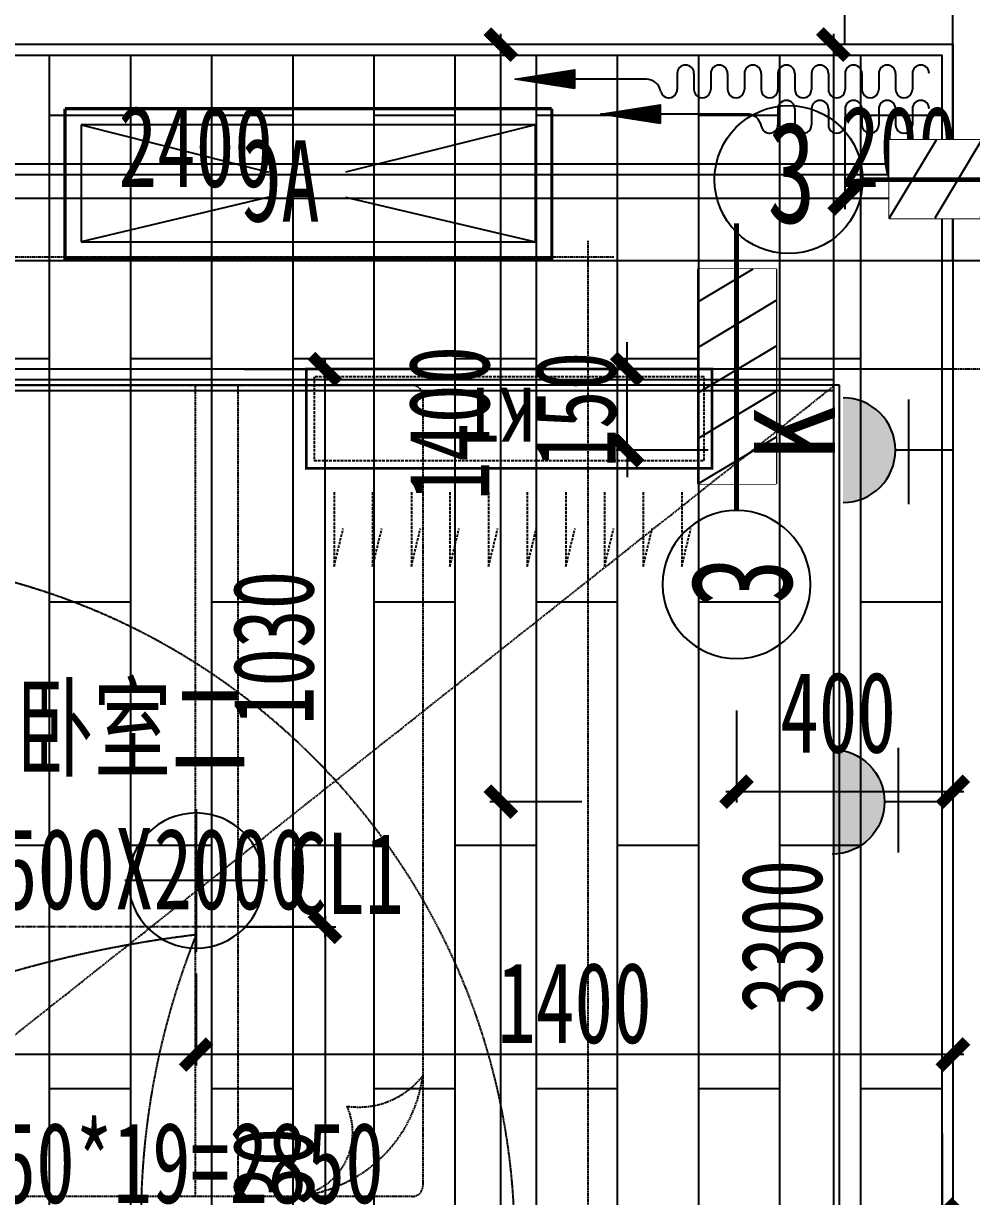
# Model space of a CAD drawing. Extents: x -255202 to 66368, y -6372500 to 603.
# Drawn here: x 59827 to 61580, y -3255917 to -3253748 of the extents above; entities that cross this region are included whole.
import ezdxf
from ezdxf.enums import TextEntityAlignment as Align
from ezdxf.xclip import XClip

# ---------------------------------------------------------------- set-up
doc = ezdxf.new("R2010")
doc.units = 0
doc.header["$LTSCALE"] = 10
doc.header["$MEASUREMENT"] = 0
doc.header["$XCLIPFRAME"] = 2
for name, pattern in [('$0$DASH', [0.35, 0.25, -0.1]), ('__DASH', [0.35, 0.25, -0.1]), ('CONTINOUS', [0]), ('DASH', [0.35, 0.25, -0.1]), ('DOTE', [2.42, 2, -0.2, 0.02, -0.2]), ('HIDDEN', [0.375, 0.25, -0.125]), ('PHANTOM2', [31.75, 15.875, -3.175, 3.175, -3.175, 3.175, -3.175])]:
    doc.linetypes.add(name, pattern=pattern)
doc.layers.add('6-L13六联排模板图屋面$0$G2-轮廓线', color=3, linetype='Continuous', lineweight=25)
for name, color, linetype in [('A-TEXT（房间空间名称）', 67, 'Continuous'), ('A-WALL（砌体墙）', 7, 'Continuous'), ('A-WIND（门窗）', 8, 'Continuous'), ('A-墙体完成面', 15, 'Continuous'), ('D-地面材料', 250, 'Continuous'), ('DIM-地面材质放线', 149, 'Continuous'), ('DIM-插座定位', 146, 'Continuous'), ('DIM-灯具定位', 149, 'Continuous'), ('DIM_LEAD', 3, 'Continuous'), ('E-开关示意', 34, 'Continuous'), ('E-插座示意', 34, 'Continuous'), ('G-BEAM', 4, 'DASH'), ('G-BEAM_CON', 4, 'Continuous'), ('J-活动全高家具', 33, 'Continuous'), ('J-空调外机', 48, 'HIDDEN'), ('J-窗帘', 8, 'Continuous'), ('kt', 8, 'Continuous'), ('T-天花造型', 45, 'Continuous'), ('T-灯具_灯带', 13, 'Continuous'), ('T-灯具、灯带', 13, 'Continuous'), ('墙体定位图', 7, 'Continuous'), ('孔洞', 53, 'Continuous'), ('孔洞标注', 58, 'Continuous'), ('改L~2D$0$0-装饰构件', 32, 'Continuous'), ('改L~2D$0$0-铝板-粗', 140, 'Continuous'), ('改L~2D$0$A-LINE-sec（面层剖线）', 15, 'Continuous')]:
    doc.layers.add(name, color=color, linetype=linetype)
doc.styles.add('宋体', font='', dxfattribs={"width": 0.8})
doc.styles.add('样式222', font='', dxfattribs={"width": 0.7})
doc.styles.add('细黑体', font='', dxfattribs={"width": 0.7})
doc.styles.get('宋体').set_extended_font_data('STXihei')
doc.styles.get('样式222').set_extended_font_data('STXihei')
doc.styles.get('细黑体').set_extended_font_data('STXihei')
doc.dimstyles.new('DK-50', dxfattribs={"dimscale": 50, "dimtxt": 3, "dimasz": 1, "dimexe": 0.4, "dimexo": 0.4, "dimgap": 0.4, "dimtad": 1, "dimtoh": 1, "dimdec": 0, "dimrnd": 5, "dimdsep": 46, "dimtxsty": '样式222', "dimblk": 'ARCHTICK', "dimcen": 3, "dimdle": 0.4, "dimclrd": 149, "dimclre": 149, "dimclrt": 149, "dimadec": 0, "dimazin": 0, "dimtfac": 1, "dimtdec": 0, "dimtix": 1, "dimtmove": 2, "dimatfit": 3, "dimldrblk": 'ARCHTICK', "dimfxl": 3, "dimfxlon": 1, "dimtvp": 1, "dimtolj": 1, "dimtzin": 0, "dimarcsym": 0})

# ---------------------------------------------------------------- blocks, each defined once
blk = doc.blocks.new('_ArchTick')
at = {"color": 0, "linetype": 'ByBlock', "const_width": 0.4}
blk.add_lwpolyline([(-0.5, -0.5), (0.5, 0.5)], dxfattribs=at)
blk = doc.blocks.new('*D117')
at = {"layer": 'Defpoints', "color": 0, "transparency": 16777216}
for p in [(60709.2, -3255187), (61345.1, -3255187), (61495.1, -3257087)]:
    blk.add_point(p, dxfattribs=at)
at = {"layer": 'DIM-插座定位', "color": 149, "lineweight": -2, "transparency": 16777216}
for p, q in [((60709.2, -3257107), (60709.2, -3255167)), ((60859.2, -3255187), (60689.2, -3255187)), ((60859.2, -3257087), (60689.2, -3257087))]:
    blk.add_line(p, q, dxfattribs=at)
at = {"layer": 'DIM-插座定位', "color": 149, "lineweight": -2, "transparency": 16777216, "xscale": 50, "yscale": 50, "zscale": 50}
for p, rotation in [((60709.2, -3255187), 90), ((60709.2, -3257087), 270)]:
    blk.add_blockref('_ArchTick', p, dxfattribs=dict(at, rotation=rotation))
at = {"layer": 'DIM-插座定位', "color": 149, "transparency": 16777216, "insert": (60614.2, -3256137), "char_height": 150, "attachment_point": 5, "rotation": 90, "style": '样式222'}
blk.add_mtext('\\A1;1900', dxfattribs=at)
blk = doc.blocks.new('*D118')
at = {"layer": 'Defpoints', "color": 0, "transparency": 16777216}
for p in [(60709.2, -3253787), (61345.1, -3253787), (61345.1, -3255187)]:
    blk.add_point(p, dxfattribs=at)
at = {"layer": 'DIM-插座定位', "color": 149, "lineweight": -2, "transparency": 16777216}
for p, q in [((60709.2, -3255207), (60709.2, -3253767)), ((60859.2, -3253787), (60689.2, -3253787)), ((60859.2, -3255187), (60689.2, -3255187))]:
    blk.add_line(p, q, dxfattribs=at)
at = {"layer": 'DIM-插座定位', "color": 149, "lineweight": -2, "transparency": 16777216, "xscale": 50, "yscale": 50, "zscale": 50}
for p, rotation in [((60709.2, -3253787), 90), ((60709.2, -3255187), 270)]:
    blk.add_blockref('_ArchTick', p, dxfattribs=dict(at, rotation=rotation))
at = {"layer": 'DIM-插座定位', "color": 149, "transparency": 16777216, "insert": (60614.2, -3254487), "char_height": 150, "attachment_point": 5, "rotation": 90, "style": '样式222'}
blk.add_mtext('\\A1;1400', dxfattribs=at)
blk = doc.blocks.new('A$C575336CE')
h = blk.add_hatch(color=0)
edge = h.paths.add_edge_path()
edge.add_line((1.41, 90.28), (87.41, 90.28))
edge.add_ellipse((44.41, 90.28), major_axis=(-30.41, 30.41), ratio=1, start_angle=45, end_angle=225, ccw=False)
at = {"color": 0}
for p, q in [((44.41, 0), (44.41, 47.28)), ((0, 36.19), (86, 36.19))]:
    blk.add_line(p, q, dxfattribs=at)
blk.add_arc((44.41, 90.28), 43, 180, 0, dxfattribs=at)
at = {"color": 0, "style": '宋体'}
blk.add_attdef('S', text='', height=84, dxfattribs=at).set_placement((102.58, 76.12), align=Align.BOTTOM_CENTER)
blk = doc.blocks.new('A$C7A0215CA')
at = {"layer": 'T-灯具_灯带', "color": 8, "ltscale": 0.005}
for p, q in [((2.2, 4.4), (2.2, 0)), ((0, 2.2), (4.4, 2.2))]:
    blk.add_line(p, q, dxfattribs=at)
at = {"layer": 'T-灯具_灯带', "color": 13, "linetype": 'ByBlock'}
blk.add_circle((2.2, 2.2), 2.083, dxfattribs=at)
blk = doc.blocks.new('DRAP')
at = {"color": 250}
for p, q in [((39.3, 46.7), (39.3, 83.7)), ((78.1, 46.7), (78.1, 83.7)), ((116.9, 46.7), (116.9, 83.7)), ((155.8, 46.7), (155.8, 83.7)), ((194.6, 46.7), (194.6, 83.7)), ((233.4, 46.7), (233.4, 83.7)), ((272.2, 46.7), (272.2, 83.7)), ((311, 46.7), (311, 83.7)), ((349.8, 46.7), (349.8, 83.7)), ((421.6, 58.8), (758.9, 58.8)), ((39.3, -35.2), (39.3, 1.8)), ((78.1, -35.2), (78.1, 1.8)), ((116.9, -35.2), (116.9, 1.8)), ((155.8, -35.2), (155.8, 1.8)), ((194.6, -35.2), (194.6, 1.8)), ((233.4, -35.2), (233.4, 1.8)), ((272.2, -35.2), (272.2, 1.8)), ((311, -35.2), (311, 1.8)), ((349.8, -35.2), (349.8, 1.8)), ((388.6, -35.2), (388.6, 1.8)), ((427.4, -35.2), (427.4, 1.8)), ((466.3, -35.2), (466.3, 1.8)), ((505.1, -35.2), (505.1, 1.8)), ((543.9, -35.2), (543.9, 1.8)), ((582.7, -35.2), (582.7, 1.8)), ((654.3, -21.8), (840.3, -21.8))]:
    blk.add_line(p, q, dxfattribs=at)
at = {"color": 250, "linetype": 'Continuous'}
for points in [[(621.9, 80.5), (758.9, 58.8), (621.9, 37)], [(624.4, 77.6), (743, 58.8), (624.4, 39.9)], [(626.9, 74.7), (727.1, 58.8), (626.9, 42.8)], [(629.4, 71.8), (711.2, 58.8), (629.4, 45.8)], [(631.9, 68.8), (695.3, 58.8), (631.9, 48.7)], [(634.4, 65.9), (679.3, 58.8), (634.4, 51.6)], [(636.9, 63), (663.4, 58.8), (636.9, 54.5)], [(639.4, 60), (647.5, 58.8), (639.4, 57.5)], [(819.8, 0), (956.8, -21.8), (819.8, -43.6)], [(822.3, -3), (940.9, -21.8), (822.3, -40.7)], [(824.8, -5.9), (925, -21.8), (824.8, -37.8)], [(827.3, -8.8), (909.1, -21.8), (827.3, -34.8)], [(829.8, -11.8), (893.1, -21.8), (829.8, -31.9)], [(832.3, -14.7), (877.2, -21.8), (832.3, -29)], [(834.8, -17.6), (861.3, -21.8), (834.8, -26)], [(837.3, -20.5), (845.4, -21.8), (837.3, -23.1)]]:
    blk.add_lwpolyline(points, close=True, dxfattribs=at)
at = {"color": 250}
for centre, radius, start, end in [((58.7, 83.7), 19.4, 0, 180), ((136.4, 83.7), 19.4, 0, 180), ((214, 83.7), 19.4, 0, 180), ((291.6, 83.7), 19.4, 0, 180), ((369.2, 83.7), 19.4, 9.5948, 180), ((421.6, 92.5), 33.8, 189.5948, 270), ((19.9, 46.7), 19.4, 180, 0), ((97.5, 46.7), 19.4, 180, 0), ((175.2, 46.7), 19.4, 180, 0), ((252.8, 46.7), 19.4, 180, 0), ((330.4, 46.7), 19.4, 180, 0), ((58.7, 1.8), 19.4, 0, 180), ((136.4, 1.8), 19.4, 0, 180), ((214, 1.8), 19.4, 0, 180), ((291.6, 1.8), 19.4, 0, 180), ((369.2, 1.8), 19.4, 0, 180), ((446.8, 1.8), 19.4, 0, 180), ((524.5, 1.8), 19.4, 0, 180), ((602.1, 1.8), 19.4, 11.0095, 180), ((654.3, 11.9), 33.8, 191.0095, 270), ((19.9, -35.2), 19.4, 180, 0), ((97.5, -35.2), 19.4, 180, 0), ((175.2, -35.2), 19.4, 180, 0), ((252.8, -35.2), 19.4, 180, 0), ((330.4, -35.2), 19.4, 180, 0), ((408, -35.2), 19.4, 180, 0), ((485.7, -35.2), 19.4, 180, 0), ((563.3, -35.2), 19.4, 180, 0)]:
    blk.add_arc(centre, radius, start, end, dxfattribs=at)
blk = doc.blocks.new('*U92')
at = {"color": 48}
blk.add_lwpolyline([(22.3, -11.7), (22.3, 68.3), (242.3, 68.3), (242.3, -11.7)], close=True, dxfattribs=at)
blk.add_wipeout([(22.3, -11.7), (22.3, 68.3), (242.3, 68.3), (242.3, -11.7)])
at = {"color": 48, "const_width": 5}
blk.add_lwpolyline([(-4.9, 28.8), (289.2, 28.8)], dxfattribs=at)
blk = doc.blocks.new('主卧室孔洞')
at = {"color": 1, "xscale": -1, "rotation": 180}
blk.add_blockref('*U92', (270.8, -8599.9), dxfattribs=at)
at = {"color": 48, "linetype": 'ByBlock'}
for p, q in [((341, -8588.2), (293.1, -8668.2)), ((387.6, -8588.2), (339.7, -8668.2)), ((434.2, -8588.2), (386.3, -8668.2)), ((480.8, -8588.2), (432.9, -8668.2)), ((513.1, -8612.2), (479.6, -8668.2))]:
    blk.add_line(p, q, dxfattribs=at)
blk = doc.blocks.new('WDD')
at = {"layer": '孔洞', "color": 48, "linetype": 'ByBlock', "xscale": 1.80468753947396, "yscale": 1.80468753947396, "zscale": 1.80468753947396}
blk.add_blockref('主卧室孔洞', (-180206.8, -3307052.6, -6.9), dxfattribs=at)
at = {"layer": '孔洞', "color": 48, "linetype": 'ByBlock'}
blk.add_circle((-179863.9, -3322624.7, -6.9), 136.9, dxfattribs=at)
blk = doc.blocks.new('REWDD')
at = {"layer": '孔洞', "color": 48, "style": '样式222', "width": 0.7}
blk.add_text('3', height=187.5, rotation=90, dxfattribs=at).set_placement((-220551.7, -3336586.2), align=Align.RIGHT)
at = {"layer": '孔洞', "linetype": 'ByBlock', "rotation": 90}
blk.add_blockref('WDD', (-3543256.5, -3156772.4, 6.9), dxfattribs=at)
blk = doc.blocks.new('EREDD')
at = {"layer": 'J-空调外机', "linetype": 'ByBlock', "rotation": 270}
blk.add_blockref('REWDD', (3407581.4, -3474589.5), dxfattribs=at)
blk = doc.blocks.new('65Y5TGFD')
at = {"layer": 'kt', "color": 48}
for p, q in [((49229.478, -8628.41), (49229.478, -8623.81)), ((49244.478, -8623.81), (49244.478, -8628.41)), ((49229.978, -8624.31), (49235.835, -8625.761)), ((49229.978, -8627.91), (49229.978, -8624.31)), ((49229.978, -8624.31), (49243.978, -8624.31)), ((49243.978, -8624.31), (49238.194, -8625.761)), ((49243.978, -8624.31), (49243.978, -8627.91)), ((49235.835, -8626.53), (49229.978, -8627.91)), ((49238.194, -8626.53), (49243.978, -8627.91)), ((49243.978, -8627.91), (49229.978, -8627.91))]:
    blk.add_line(p, q, dxfattribs=at)
at = {"layer": 'kt', "color": 48, "const_width": 0.1}
for points in [[(49244.478, -8623.81), (49229.478, -8623.81)], [(49229.478, -8623.81), (49229.478, -8628.41), (49244.478, -8628.41), (49244.478, -8623.81)]]:
    blk.add_lwpolyline(points, dxfattribs=at)
at = {"layer": 'kt', "color": 8, "linetype": 'DASH', "style": '样式222', "width": 0.7}
blk.add_text('AC', height=2.5, dxfattribs=at).set_placement((49239.009, -8627.287), align=Align.RIGHT)
blk = doc.blocks.new('*D304')
at = {"layer": 'Defpoints', "color": 0, "linetype": 'ByBlock', "transparency": 16777216}
for p in [(61145.1, -3254137.5), (61545.1, -3254137.5), (61145.1, -3255168.5)]:
    blk.add_point(p, dxfattribs=at)
at = {"layer": '孔洞标注', "color": 149, "linetype": 'ByBlock', "lineweight": -2, "transparency": 16777216}
for p, q in [((61145.1, -3255018.5), (61145.1, -3255188.5)), ((61545.1, -3255018.5), (61545.1, -3255188.5)), ((61565.1, -3255168.5), (61125.1, -3255168.5))]:
    blk.add_line(p, q, dxfattribs=at)
at = {"layer": '孔洞标注', "color": 149, "linetype": 'ByBlock', "lineweight": -2, "transparency": 16777216, "xscale": 50, "yscale": 50, "zscale": 50, "rotation": 180}
blk.add_blockref('_ArchTick', (61145.1, -3255168.5), dxfattribs=at)
at = {"layer": '孔洞标注', "color": 149, "linetype": 'ByBlock', "lineweight": -2, "transparency": 16777216, "xscale": 50, "yscale": 50, "zscale": 50}
blk.add_blockref('_ArchTick', (61545.1, -3255168.5), dxfattribs=at)
at = {"layer": '孔洞标注', "color": 149, "linetype": 'ByBlock', "transparency": 16777216, "insert": (61332.7, -3255022.5), "char_height": 150, "attachment_point": 5, "style": '样式222'}
blk.add_mtext('\\A1;400', dxfattribs=at)
blk = doc.blocks.new('DDD')
at = {"linetype": '$0$DASH', "ltscale": 2}
for p, q in [((102010.2, -298630.3), (102010.2, -298767.7)), ((102081.7, -298630.3), (102081.7, -298767.7)), ((102153.1, -298630.3), (102153.1, -298767.7)), ((102224.5, -298630.3), (102224.5, -298767.7)), ((102295.9, -298630.3), (102295.9, -298767.7)), ((102367.4, -298630.3), (102367.4, -298767.7)), ((102438.8, -298630.3), (102438.8, -298767.7)), ((102510.2, -298630.3), (102510.2, -298767.7)), ((102581.7, -298630.3), (102581.7, -298767.7)), ((102653.1, -298630.3), (102653.1, -298767.7)), ((102010.2, -298767.7), (101993.3, -298697.6)), ((102081.7, -298767.7), (102064.7, -298697.6)), ((102153.1, -298767.7), (102136.1, -298697.6)), ((102224.5, -298767.7), (102207.5, -298697.6)), ((102295.9, -298767.7), (102279, -298697.6)), ((102367.4, -298767.7), (102350.4, -298697.6)), ((102438.8, -298767.7), (102421.8, -298697.6)), ((102510.2, -298767.7), (102493.3, -298697.6)), ((102581.7, -298767.7), (102564.7, -298697.6)), ((102653.1, -298767.7), (102636.1, -298697.6))]:
    blk.add_line(p, q, dxfattribs=at)
at = {"linetype": '$0$DASH', "ltscale": 2, "const_width": 5}
blk.add_lwpolyline([(101954.5, -298402.9), (102704.5, -298402.9), (102704.5, -298586.3), (101954.5, -298586.3), (101954.5, -298402.9)], dxfattribs=at)
at = {"color": 8, "linetype": '$0$DASH', "ltscale": 2}
blk.add_lwpolyline([(101969.1, -298417.5), (102689.9, -298417.5), (102689.9, -298571.7), (101969.1, -298571.7)], close=True, dxfattribs=at)
at = {"color": 8, "style": '宋体', "text_generation_flag": 2}
blk.add_attdef('KT', text='', height=125, dxfattribs=at).set_placement((102348.7, -298487), align=Align.MIDDLE)
blk = doc.blocks.new('fgdgdgd')
at = {"layer": '6-L13六联排模板图屋面$0$G2-轮廓线', "linetype": 'Continuous'}
blk.add_lwpolyline([(164852.6, 70124.8), (164852.6, 70724.8), (161652.6, 70724.8)], dxfattribs=at)
at = {"layer": 'G-BEAM'}
blk.add_line((167852.6, 69924.8), (161852.6, 69924.8), dxfattribs=at)
at = {"layer": 'G-BEAM_CON', "linetype": 'Continuous'}
blk.add_line((168052.6, 70124.8), (161652.6, 70124.8), dxfattribs=at)
blk = doc.blocks.new('*D359')
at = {"layer": 'Defpoints', "color": 0, "transparency": 16777216}
for p in [(60145.8, -3255365), (58745.1, -3255409.8), (58745.1, -3255654.6)]:
    blk.add_point(p, dxfattribs=at)
at = {"layer": 'DIM-灯具定位', "color": 149, "lineweight": -2, "transparency": 16777216}
for p, q in [((58745.1, -3255504.6), (58745.1, -3255674.6)), ((60145.8, -3255504.6), (60145.8, -3255674.6)), ((60165.8, -3255654.6), (58725.1, -3255654.6))]:
    blk.add_line(p, q, dxfattribs=at)
at = {"layer": 'DIM-灯具定位', "color": 149, "lineweight": -2, "transparency": 16777216, "xscale": 50, "yscale": 50, "zscale": 50, "rotation": 180}
blk.add_blockref('_ArchTick', (58745.1, -3255654.6), dxfattribs=at)
at = {"layer": 'DIM-灯具定位', "color": 149, "lineweight": -2, "transparency": 16777216, "xscale": 50, "yscale": 50, "zscale": 50}
blk.add_blockref('_ArchTick', (60145.8, -3255654.6), dxfattribs=at)
at = {"layer": 'DIM-灯具定位', "color": 149, "transparency": 16777216, "insert": (59614.8, -3255536.7), "char_height": 150, "attachment_point": 5, "style": '样式222'}
blk.add_mtext('\\A1;1400', dxfattribs=at)
blk = doc.blocks.new('*D361')
at = {"layer": 'Defpoints', "color": 0, "transparency": 16777216}
for p in [(61545.1, -3255300), (60145.8, -3255413.1), (60145.8, -3255654.6)]:
    blk.add_point(p, dxfattribs=at)
at = {"layer": 'DIM-灯具定位', "color": 149, "lineweight": -2, "transparency": 16777216}
for p, q in [((60145.8, -3255504.6), (60145.8, -3255674.6)), ((61545.1, -3255504.6), (61545.1, -3255674.6)), ((61565.1, -3255654.6), (60125.8, -3255654.6))]:
    blk.add_line(p, q, dxfattribs=at)
at = {"layer": 'DIM-灯具定位', "color": 149, "lineweight": -2, "transparency": 16777216, "xscale": 50, "yscale": 50, "zscale": 50, "rotation": 180}
blk.add_blockref('_ArchTick', (60145.8, -3255654.6), dxfattribs=at)
at = {"layer": 'DIM-灯具定位', "color": 149, "lineweight": -2, "transparency": 16777216, "xscale": 50, "yscale": 50, "zscale": 50}
blk.add_blockref('_ArchTick', (61545.1, -3255654.6), dxfattribs=at)
at = {"layer": 'DIM-灯具定位', "color": 149, "transparency": 16777216, "insert": (60845.4, -3255559.6), "char_height": 150, "attachment_point": 5, "style": '样式222'}
blk.add_mtext('\\A1;1400', dxfattribs=at)
blk = doc.blocks.new('*D405')
at = {"layer": 'Defpoints', "color": 0, "transparency": 16777216}
for p in [(60032.3, -3254387), (60384.2, -3254387), (60032.3, -3255418.1)]:
    blk.add_point(p, dxfattribs=at)
at = {"layer": 'DIM-灯具定位', "color": 149, "lineweight": -2, "transparency": 16777216}
for p, q in [((60384.2, -3255438.1), (60384.2, -3254367)), ((60234.2, -3254387), (60404.2, -3254387)), ((60234.2, -3255418.1), (60404.2, -3255418.1))]:
    blk.add_line(p, q, dxfattribs=at)
at = {"layer": 'DIM-灯具定位', "color": 149, "lineweight": -2, "transparency": 16777216, "xscale": 50, "yscale": 50, "zscale": 50}
for p, rotation in [((60384.2, -3254387), 90), ((60384.2, -3255418.1), 270)]:
    blk.add_blockref('_ArchTick', p, dxfattribs=dict(at, rotation=rotation))
at = {"layer": 'DIM-灯具定位', "color": 149, "transparency": 16777216, "insert": (60289.2, -3254902.6), "char_height": 150, "attachment_point": 5, "rotation": 90, "style": '样式222'}
blk.add_mtext('\\A1;1030', dxfattribs=at)
blk = doc.blocks.new('*D406')
at = {"layer": 'Defpoints', "color": 0, "transparency": 16777216}
for p in [(60032.3, -3255418.1), (60032.3, -3256447), (60384.2, -3256447)]:
    blk.add_point(p, dxfattribs=at)
at = {"layer": 'DIM-灯具定位', "color": 149, "lineweight": -2, "transparency": 16777216}
for p, q in [((60384.2, -3255398.1), (60384.2, -3256467)), ((60234.2, -3255418.1), (60404.2, -3255418.1)), ((60234.2, -3256447), (60404.2, -3256447))]:
    blk.add_line(p, q, dxfattribs=at)
at = {"layer": 'DIM-灯具定位', "color": 149, "lineweight": -2, "transparency": 16777216, "xscale": 50, "yscale": 50, "zscale": 50}
for p, rotation in [((60384.2, -3255418.1), 90), ((60384.2, -3256447), 270)]:
    blk.add_blockref('_ArchTick', p, dxfattribs=dict(at, rotation=rotation))
at = {"layer": 'DIM-灯具定位', "color": 149, "transparency": 16777216, "insert": (60289.2, -3255932.6), "char_height": 150, "attachment_point": 5, "rotation": 90, "style": '样式222'}
blk.add_mtext('\\A1;1030', dxfattribs=at)
blk = doc.blocks.new('*D516')
at = {"layer": 'Defpoints', "color": 0, "transparency": 16777216}
for p in [(58675.1, -3255717.3), (61525.1, -3255717.3), (58675.1, -3255950.5)]:
    blk.add_point(p, dxfattribs=at)
at = {"layer": 'DIM-地面材质放线', "color": 149, "lineweight": -2, "transparency": 16777216}
for p, q in [((58675.1, -3255800.5), (58675.1, -3255970.5)), ((61525.1, -3255800.5), (61525.1, -3255970.5)), ((61545.1, -3255950.5), (58655.1, -3255950.5))]:
    blk.add_line(p, q, dxfattribs=at)
at = {"layer": 'DIM-地面材质放线', "color": 149, "lineweight": -2, "transparency": 16777216, "xscale": 50, "yscale": 50, "zscale": 50, "rotation": 180}
blk.add_blockref('_ArchTick', (58675.1, -3255950.5), dxfattribs=at)
at = {"layer": 'DIM-地面材质放线', "color": 149, "lineweight": -2, "transparency": 16777216, "xscale": 50, "yscale": 50, "zscale": 50}
blk.add_blockref('_ArchTick', (61525.1, -3255950.5), dxfattribs=at)
at = {"layer": 'DIM-地面材质放线', "color": 149, "transparency": 16777216, "insert": (60100.1, -3255855.5), "char_height": 150, "attachment_point": 5, "style": '样式222'}
blk.add_mtext('\\A1;150*19=2850', dxfattribs=at)
blk = doc.blocks.new('*D685')
at = {"layer": 'Defpoints', "color": 0, "transparency": 16777216}
for p in [(59145.1, 0), (59145.1, 0), (62145.1, -3265087)]:
    blk.add_point(p, dxfattribs=at)
at = {"layer": '墙体定位图', "color": 149, "lineweight": -2, "transparency": 16777216}
for p, q in [((62165.1, 0), (59125.1, 0)), ((59145.1, 0), (59145.1, 20)), ((62145.1, -150), (62145.1, 20))]:
    blk.add_line(p, q, dxfattribs=at)
at = {"layer": '墙体定位图', "color": 149, "lineweight": -2, "transparency": 16777216, "xscale": 50, "yscale": 50, "zscale": 50, "rotation": 180}
blk.add_blockref('_ArchTick', (59145.1, 0), dxfattribs=at)
at = {"layer": '墙体定位图', "color": 149, "lineweight": -2, "transparency": 16777216, "xscale": 50, "yscale": 50, "zscale": 50}
blk.add_blockref('_ArchTick', (62145.1, 0), dxfattribs=at)
at = {"layer": '墙体定位图', "color": 149, "transparency": 16777216, "insert": (60645.1, 95), "char_height": 150, "attachment_point": 5, "style": '样式222'}
blk.add_mtext('\\A1;3000', dxfattribs=at)
blk = doc.blocks.new('*D695')
at = {"layer": 'Defpoints', "color": 0, "transparency": 16777216}
for p in [(61545.1, 230.9), (62645.1, 0), (61545.1, -3260687.1)]:
    blk.add_point(p, dxfattribs=at)
at = {"layer": '墙体定位图', "color": 149, "lineweight": -2, "transparency": 16777216}
for p, q in [((61545.1, 80.9), (61545.1, 250.9)), ((62645.1, 80.9), (62645.1, 250.9)), ((62665.1, 230.9), (61525.1, 230.9))]:
    blk.add_line(p, q, dxfattribs=at)
at = {"layer": '墙体定位图', "color": 149, "lineweight": -2, "transparency": 16777216, "xscale": 50, "yscale": 50, "zscale": 50, "rotation": 180}
blk.add_blockref('_ArchTick', (61545.1, 230.9), dxfattribs=at)
at = {"layer": '墙体定位图', "color": 149, "lineweight": -2, "transparency": 16777216, "xscale": 50, "yscale": 50, "zscale": 50}
blk.add_blockref('_ArchTick', (62645.1, 230.9), dxfattribs=at)
at = {"layer": '墙体定位图', "color": 149, "transparency": 16777216, "insert": (62095.1, 325.9), "char_height": 150, "attachment_point": 5, "style": '样式222'}
blk.add_mtext('\\A1;1100', dxfattribs=at)
blk = doc.blocks.new('*D723')
at = {"layer": 'Defpoints', "color": 0, "transparency": 16777216}
for p in [(58945.1, -3253787), (61345.1, -3253787), (58945.1, -3254071.5)]:
    blk.add_point(p, dxfattribs=at)
at = {"layer": '墙体定位图', "color": 149, "lineweight": -2, "transparency": 16777216}
for p, q in [((58945.1, -3253921.5), (58945.1, -3254091.5)), ((61345.1, -3253921.5), (61345.1, -3254091.5)), ((61365.1, -3254071.5), (58925.1, -3254071.5))]:
    blk.add_line(p, q, dxfattribs=at)
at = {"layer": '墙体定位图', "color": 149, "lineweight": -2, "transparency": 16777216, "xscale": 50, "yscale": 50, "zscale": 50, "rotation": 180}
blk.add_blockref('_ArchTick', (58945.1, -3254071.5), dxfattribs=at)
at = {"layer": '墙体定位图', "color": 149, "lineweight": -2, "transparency": 16777216, "xscale": 50, "yscale": 50, "zscale": 50}
blk.add_blockref('_ArchTick', (61345.1, -3254071.5), dxfattribs=at)
at = {"layer": '墙体定位图', "color": 149, "transparency": 16777216, "insert": (60145.1, -3253976.5), "char_height": 150, "attachment_point": 5, "style": '样式222'}
blk.add_mtext('\\A1;2400', dxfattribs=at)
blk = doc.blocks.new('*D724')
at = {"layer": 'Defpoints', "color": 0, "transparency": 16777216}
for p in [(61345.1, -3253787), (61545.1, -3253787), (61345.1, -3254071.5)]:
    blk.add_point(p, dxfattribs=at)
at = {"layer": '墙体定位图', "color": 149, "lineweight": -2, "transparency": 16777216}
for p, q in [((61345.1, -3253921.5), (61345.1, -3254091.5)), ((61545.1, -3253921.5), (61545.1, -3254091.5)), ((61345.1, -3254071.5), (61295.1, -3254071.5)), ((61545.1, -3254071.5), (61345.1, -3254071.5)), ((61545.1, -3254071.5), (61595.1, -3254071.5))]:
    blk.add_line(p, q, dxfattribs=at)
at = {"layer": '墙体定位图', "color": 149, "lineweight": -2, "transparency": 16777216, "xscale": 50, "yscale": 50, "zscale": 50}
blk.add_blockref('_ArchTick', (61345.1, -3254071.5), dxfattribs=at)
at = {"layer": '墙体定位图', "color": 149, "lineweight": -2, "transparency": 16777216, "xscale": 50, "yscale": 50, "zscale": 50, "rotation": 180}
blk.add_blockref('_ArchTick', (61545.1, -3254071.5), dxfattribs=at)
at = {"layer": '墙体定位图', "color": 149, "transparency": 16777216, "insert": (61445.1, -3253976.5), "char_height": 150, "attachment_point": 5, "style": '样式222'}
blk.add_mtext('\\A1;200', dxfattribs=at)
blk = doc.blocks.new('*D725')
at = {"layer": 'Defpoints', "color": 0, "transparency": 16777216}
for p in [(61545.1, -3253787), (61324.2, -3257087), (61545.1, -3257087)]:
    blk.add_point(p, dxfattribs=at)
at = {"layer": '墙体定位图', "color": 149, "lineweight": -2, "transparency": 16777216}
for p, q in [((61324.2, -3253767), (61324.2, -3257107)), ((61474.2, -3253787), (61304.2, -3253787)), ((61474.2, -3257087), (61304.2, -3257087))]:
    blk.add_line(p, q, dxfattribs=at)
at = {"layer": '墙体定位图', "color": 149, "lineweight": -2, "transparency": 16777216, "xscale": 50, "yscale": 50, "zscale": 50}
for p, rotation in [((61324.2, -3253787), 90), ((61324.2, -3257087), 270)]:
    blk.add_blockref('_ArchTick', p, dxfattribs=dict(at, rotation=rotation))
at = {"layer": '墙体定位图', "color": 149, "transparency": 16777216, "insert": (61229.2, -3255437), "char_height": 150, "attachment_point": 5, "rotation": 90, "style": '样式222'}
blk.add_mtext('\\A1;3300', dxfattribs=at)
blk = doc.blocks.new('*D728')
at = {"layer": 'Defpoints', "color": 0, "transparency": 16777216}
for p in [(60545.1, 0), (60545.1, -322), (61445.1, -3257287)]:
    blk.add_point(p, dxfattribs=at)
at = {"layer": '墙体定位图', "color": 149, "lineweight": -2, "transparency": 16777216}
for p, q in [((60545.1, -172), (60545.1, -342)), ((61445.1, -472), (61445.1, -302)), ((61465.1, -322), (60525.1, -322))]:
    blk.add_line(p, q, dxfattribs=at)
at = {"layer": '墙体定位图', "color": 149, "lineweight": -2, "transparency": 16777216, "xscale": 50, "yscale": 50, "zscale": 50, "rotation": 180}
blk.add_blockref('_ArchTick', (60545.1, -322), dxfattribs=at)
at = {"layer": '墙体定位图', "color": 149, "lineweight": -2, "transparency": 16777216, "xscale": 50, "yscale": 50, "zscale": 50}
blk.add_blockref('_ArchTick', (61445.1, -322), dxfattribs=at)
at = {"layer": '墙体定位图', "color": 149, "transparency": 16777216, "insert": (60995.1, -227), "char_height": 150, "attachment_point": 5, "style": '样式222'}
blk.add_mtext('\\A1;900', dxfattribs=at)
blk = doc.blocks.new('*U592')
at = {"layer": '改L~2D$0$0-装饰构件'}
for p, q in [((75, 900), (75, -900)), ((125, 900), (125, -900))]:
    blk.add_line(p, q, dxfattribs=at)
at = {"layer": '改L~2D$0$A-LINE-sec（面层剖线）'}
blk.add_lwpolyline([(-125, 900), (-25, 800), (75, -900)], dxfattribs=at)
blk = doc.blocks.new('*U593')
at = {"color": 0, "linetype": 'ByBlock', "lineweight": -2}
for p in [(-2500, 0), (-2250, 0), (-2000, 0), (-1750, 0), (-1500, 0), (-1250, 0), (-1000, 0), (-750, 0)]:
    blk.add_blockref('*U592', p, dxfattribs=at)
blk = doc.blocks.new('改L~2D$0$A$C49EA4756')
at = {"layer": '改L~2D$0$0-铝板-粗'}
for points in [[(-6200, 2600), (0, 2600), (0, 0), (-6200, 0)], [(-6000, 2000), (-200, 2000), (-200, 200), (-6000, 200)]]:
    blk.add_lwpolyline(points, close=True, dxfattribs=at)
blk.add_blockref('*U593', (-450, 1100))
blk = doc.blocks.new('*D1073')
at = {"layer": 'Defpoints', "color": 0, "transparency": 16777216}
for p in [(60942.7, -3254387), (61545.1, -3254387), (61545.1, -3254537)]:
    blk.add_point(p, dxfattribs=at)
at = {"layer": 'DIM-插座定位', "color": 149, "lineweight": -2, "transparency": 16777216}
for p, q in [((60942.7, -3254387), (60942.7, -3254337)), ((61092.7, -3254387), (60922.7, -3254387)), ((60942.7, -3254537), (60942.7, -3254387)), ((61092.7, -3254537), (60922.7, -3254537)), ((60942.7, -3254537), (60942.7, -3254587))]:
    blk.add_line(p, q, dxfattribs=at)
at = {"layer": 'DIM-插座定位', "color": 149, "lineweight": -2, "transparency": 16777216, "xscale": 50, "yscale": 50, "zscale": 50}
for p, rotation in [((60942.7, -3254387), 270), ((60942.7, -3254537), 90)]:
    blk.add_blockref('_ArchTick', p, dxfattribs=dict(at, rotation=rotation))
at = {"layer": 'DIM-插座定位', "color": 149, "transparency": 16777216, "insert": (60847.7, -3254462), "char_height": 150, "attachment_point": 5, "rotation": 90, "style": '样式222'}
blk.add_mtext('\\A1;150', dxfattribs=at)

msp = doc.modelspace()

# ---------------------------------------------------------------- linework, layer by layer
at = {"layer": 'A-WALL（砌体墙）'}
for p, q in [((61345.1, -3253787), (61345.1, -3253587)), ((61545.1, -3253787), (61545.1, -3253587)), ((61545.1, -3253787), (61345.1, -3253787)), ((61545.1, -3253787), (61545.1, -3254287)), ((61545.1, -3254287), (61545.1, -3257087))]:
    msp.add_line(p, q, dxfattribs=at)
at = {"layer": 'A-WIND（门窗）'}
msp.add_line((61545.1, -3253787), (58945.1, -3253787), dxfattribs=at)
at = {"layer": 'A-墙体完成面'}
msp.add_lwpolyline([(61445.7, -3257067), (61525.1, -3257067), (61525.1, -3253807), (58565.1, -3253807), (58565.1, -3256467), (58865.1, -3256467), (58865.1, -3257067), (58864.9, -3257067), (58865.1, -3257067), (60545.1, -3257067)], dxfattribs=at)
at = {"layer": 'D-地面材料'}
for p, q in [((59875.1, -3253917.3), (59875.1, -3253807)), ((59875.1, -3254367.3), (59875.1, -3253807)), ((60025.1, -3253917.3), (60025.1, -3253807)), ((60025.1, -3254367.3), (60025.1, -3253807)), ((60175.1, -3253917.3), (60175.1, -3253807)), ((60175.1, -3254367.3), (60175.1, -3253807)), ((60325.1, -3253917.3), (60325.1, -3253807)), ((60325.1, -3254367.3), (60325.1, -3253807)), ((60475.1, -3253917.3), (60475.1, -3253807)), ((60475.1, -3254367.3), (60475.1, -3253807)), ((60625.1, -3253917.3), (60625.1, -3253807)), ((60625.1, -3254367.3), (60625.1, -3253807)), ((60775.1, -3253917.3), (60775.1, -3253807)), ((60775.1, -3254367.3), (60775.1, -3253807)), ((60925.1, -3253917.3), (60925.1, -3253807)), ((60925.1, -3254367.3), (60925.1, -3253807)), ((61075.1, -3253917.3), (61075.1, -3253807)), ((61225.1, -3253917.3), (61225.1, -3253807)), ((61375.1, -3253917.3), (61375.1, -3253807)), ((61375.1, -3254367.3), (61375.1, -3253807)), ((59875.1, -3254817.3), (59875.1, -3253917.3)), ((59875.1, -3253917.3), (60025.1, -3253917.3)), ((59875.1, -3253917.3), (60025.1, -3253917.3)), ((60025.1, -3254817.3), (60025.1, -3253917.3)), ((60175.1, -3254817.3), (60175.1, -3253917.3)), ((60175.1, -3253917.3), (60325.1, -3253917.3)), ((60175.1, -3253917.3), (60325.1, -3253917.3)), ((60325.1, -3254817.3), (60325.1, -3253917.3)), ((60475.1, -3254817.3), (60475.1, -3253917.3)), ((60475.1, -3253917.3), (60625.1, -3253917.3)), ((60475.1, -3253917.3), (60625.1, -3253917.3)), ((60625.1, -3254817.3), (60625.1, -3253917.3)), ((60775.1, -3254817.3), (60775.1, -3253917.3)), ((60775.1, -3253917.3), (60925.1, -3253917.3)), ((60775.1, -3253917.3), (60925.1, -3253917.3)), ((60925.1, -3254817.3), (60925.1, -3253917.3)), ((61075.1, -3253917.3), (61225.1, -3253917.3)), ((61075.1, -3253917.3), (61225.1, -3253917.3)), ((61375.1, -3254817.3), (61375.1, -3253917.3)), ((61375.1, -3253917.3), (61525.1, -3253917.3)), ((61375.1, -3253917.3), (61525.1, -3253917.3)), ((59725.1, -3254367.3), (59875.1, -3254367.3)), ((59725.1, -3254367.3), (59875.1, -3254367.3)), ((59875.1, -3255267.3), (59875.1, -3254367.3)), ((60025.1, -3255267.3), (60025.1, -3254367.3)), ((60025.1, -3254367.3), (60175.1, -3254367.3)), ((60025.1, -3254367.3), (60175.1, -3254367.3)), ((60175.1, -3255267.3), (60175.1, -3254367.3)), ((60325.1, -3255267.3), (60325.1, -3254367.3)), ((60325.1, -3254367.3), (60475.1, -3254367.3)), ((60325.1, -3254367.3), (60475.1, -3254367.3)), ((60475.1, -3255267.3), (60475.1, -3254367.3)), ((60625.1, -3255267.3), (60625.1, -3254367.3)), ((60625.1, -3254367.3), (60775.1, -3254367.3)), ((60625.1, -3254367.3), (60775.1, -3254367.3)), ((60775.1, -3255267.3), (60775.1, -3254367.3)), ((60925.1, -3255267.3), (60925.1, -3254367.3)), ((61375.1, -3255267.3), (61375.1, -3254367.3)), ((59875.1, -3254817.3), (60025.1, -3254817.3)), ((59875.1, -3255717.3), (59875.1, -3254817.3)), ((59875.1, -3254817.3), (60025.1, -3254817.3)), ((60025.1, -3255717.3), (60025.1, -3254817.3)), ((60175.1, -3254817.3), (60325.1, -3254817.3)), ((60175.1, -3255717.3), (60175.1, -3254817.3)), ((60175.1, -3254817.3), (60325.1, -3254817.3)), ((60325.1, -3255717.3), (60325.1, -3254817.3)), ((60475.1, -3254817.3), (60625.1, -3254817.3)), ((60475.1, -3255717.3), (60475.1, -3254817.3)), ((60475.1, -3254817.3), (60625.1, -3254817.3)), ((60625.1, -3255717.3), (60625.1, -3254817.3)), ((60775.1, -3254817.3), (60925.1, -3254817.3)), ((60775.1, -3255717.3), (60775.1, -3254817.3)), ((60775.1, -3254817.3), (60925.1, -3254817.3)), ((60925.1, -3255717.3), (60925.1, -3254817.3)), ((61375.1, -3254817.3), (61525.1, -3254817.3)), ((61375.1, -3255717.3), (61375.1, -3254817.3)), ((61375.1, -3254817.3), (61525.1, -3254817.3)), ((59725.1, -3255267.3), (59875.1, -3255267.3)), ((59725.1, -3255267.3), (59875.1, -3255267.3)), ((59875.1, -3256167.3), (59875.1, -3255267.3)), ((60025.1, -3255267.3), (60175.1, -3255267.3)), ((60025.1, -3256167.3), (60025.1, -3255267.3)), ((60025.1, -3255267.3), (60175.1, -3255267.3)), ((60175.1, -3256167.3), (60175.1, -3255267.3)), ((60325.1, -3255267.3), (60475.1, -3255267.3)), ((60325.1, -3256167.3), (60325.1, -3255267.3)), ((60325.1, -3255267.3), (60475.1, -3255267.3)), ((60475.1, -3256167.3), (60475.1, -3255267.3)), ((60625.1, -3255267.3), (60775.1, -3255267.3)), ((60625.1, -3256167.3), (60625.1, -3255267.3)), ((60625.1, -3255267.3), (60775.1, -3255267.3)), ((60775.1, -3256167.3), (60775.1, -3255267.3)), ((60925.1, -3255267.3), (61075.1, -3255267.3)), ((60925.1, -3256167.3), (60925.1, -3255267.3)), ((60925.1, -3255267.3), (61075.1, -3255267.3)), ((61075.1, -3256167.3), (61075.1, -3255267.3)), ((61225.1, -3255267.3), (61375.1, -3255267.3)), ((61225.1, -3256167.3), (61225.1, -3255267.3)), ((61225.1, -3255267.3), (61375.1, -3255267.3)), ((61375.1, -3256167.3), (61375.1, -3255267.3)), ((59875.1, -3256617.3), (59875.1, -3255717.3)), ((59875.1, -3255717.3), (60025.1, -3255717.3)), ((59875.1, -3255717.3), (60025.1, -3255717.3)), ((60025.1, -3256617.3), (60025.1, -3255717.3)), ((60175.1, -3256617.3), (60175.1, -3255717.3)), ((60175.1, -3255717.3), (60325.1, -3255717.3)), ((60175.1, -3255717.3), (60325.1, -3255717.3)), ((60325.1, -3256617.3), (60325.1, -3255717.3)), ((60475.1, -3256617.3), (60475.1, -3255717.3)), ((60475.1, -3255717.3), (60625.1, -3255717.3)), ((60475.1, -3255717.3), (60625.1, -3255717.3)), ((60625.1, -3256617.3), (60625.1, -3255717.3)), ((60775.1, -3256617.3), (60775.1, -3255717.3)), ((60775.1, -3255717.3), (60925.1, -3255717.3)), ((60775.1, -3255717.3), (60925.1, -3255717.3)), ((60925.1, -3256617.3), (60925.1, -3255717.3)), ((61075.1, -3256617.3), (61075.1, -3255717.3)), ((61075.1, -3255717.3), (61225.1, -3255717.3)), ((61075.1, -3255717.3), (61225.1, -3255717.3)), ((61225.1, -3256617.3), (61225.1, -3255717.3)), ((61375.1, -3256617.3), (61375.1, -3255717.3)), ((61375.1, -3255717.3), (61525.1, -3255717.3)), ((61375.1, -3255717.3), (61525.1, -3255717.3))]:
    msp.add_line(p, q, dxfattribs=at)
at = {"layer": 'DIM-灯具定位', "color": 250, "linetype": 'PHANTOM2', "ltscale": 0.03}
msp.add_line((60381.3, -3255418.1), (58597.9, -3255418.1), dxfattribs=at)
at = {"layer": 'E-开关示意', "linetype": '__DASH', "ltscale": 0.5}
for centre, radius, start, end in [((59467.2, -3256002.4), 1267.8, 317.8692, 130.4151), ((60399.2, -3257566), 2147.9, 96.777, 139.5909), ((61473.3, -3255963.3), 1429.5, 158.2281, 220.227)]:
    msp.add_arc(centre, radius, start, end, dxfattribs=at)
at = {"layer": 'G-BEAM_CON'}
for p, q in [((61345.1, -3253787), (61345.1, -3253587)), ((61545.1, -3253787), (61345.1, -3253787)), ((61545.1, -3253787), (61345.1, -3253787))]:
    msp.add_line(p, q, dxfattribs=at)
at = {"layer": 'J-活动全高家具', "linetype": 'DASH'}
for p, q in [((60870.4, -3254150.1), (60870.4, -3256254.9)), ((59331.6, -3254179.5), (60918, -3254179.5)), ((58585.1, -3254417), (60545.1, -3254417)), ((60144.9, -3255917), (60144.9, -3254417)), ((60223.6, -3255917), (60223.6, -3254417)), ((60565.1, -3254437), (60565.1, -3255897)), ((60545.1, -3255917), (58585.1, -3255917))]:
    msp.add_line(p, q, dxfattribs=at)
for centre, major_axis, start_param, end_param in [((60545.1, -3254437), (14.1, 14.1), 5.497787, 7.068583), ((60309.5, -3255659.5), (83.1, 244), 3.515235, 4.909121), ((60446.5, -3255601.5), (106.1, 106.1), 3.782959, 4.839197), ((60316.9, -3255798.6), (-108.8, 46.9), 2.013681, 3.971906), ((60545.1, -3255897), (-14.1, 14.1), 2.356194, 3.926991)]:
    msp.add_ellipse(centre, major_axis=major_axis, ratio=1, start_param=start_param, end_param=end_param, dxfattribs=at)
at = {"layer": 'T-天花造型', "linetype": 'ByBlock'}
for p, q in [((58565.1, -3254007.2), (61525.1, -3254007.2)), ((58565.1, -3254027.2), (61525.1, -3254027.2))]:
    msp.add_line(p, q, dxfattribs=at)

# ---------------------------------------------------------------- block references
ref = msp.add_blockref('改L~2D$0$A$C49EA4756', (58543, -3254987), dxfattribs=dict(xscale=-1))
XClip(ref).set_block_clipping_path([(-6200.0000000017, 2000.0000000216), (-3000.0000000022, 2000.0000000216), (-3000.0000000017, 1400.0000000216), (199.9999999983, 1400.0000000216), (199.9999999983, 2700.0000000216), (-6200.0000000017, 2700.0000000216), (-6200.0000000017, 2600.0000000029)])
at = {"layer": 'E-插座示意', "linetype": 'ByBlock', "lineweight": -2, "xscale": -2.25, "yscale": 2.25, "zscale": 2.25, "rotation": 90}
msp.add_blockref('A$C575336CE', (61525.1, -3255087.1), dxfattribs=at)
at = {"layer": 'J-空调外机', "xscale": -60.00000000000009, "yscale": 60.00000000000009, "zscale": 60.00000000000009}
msp.add_blockref('65Y5TGFD', (3014572.2, -2736477.1), dxfattribs=at)
at = {"layer": 'J-窗帘', "color": 8, "linetype": 'ByBlock', "extrusion": (1.06044e-29, -1.67957e-30, -1), "xscale": -0.8000000000367752, "yscale": 0.8000000000367752, "zscale": -0.8000000000367752, "rotation": 179.9986470439126}
msp.add_blockref('DRAP', (-61501.5, -3253868.5), dxfattribs=at)
at = {"layer": 'T-灯具、灯带', "xscale": -60.00000000000009, "yscale": 60.00000000000009, "zscale": 60.00000000000009}
msp.add_blockref('A$C7A0215CA', (60277.8, -3255464.8), dxfattribs=at)

# ---------------------------------------------------------------- texts
at = {"layer": 'A-TEXT（房间空间名称）', "style": '细黑体', "width": 0.7}
for s, p in [('卧室二', (59813.4, -3255125.6)), ('1500X2000', (59710, -3255385.8))]:
    msp.add_text(s, height=150, rotation=360, dxfattribs=at).set_placement(p)
at = {"layer": 'T-灯具、灯带', "linetype": 'DOTE', "ltscale": 0.3, "style": '细黑体', "width": 0.7}
msp.add_text('CL1', height=150, dxfattribs=at).set_placement((60315.4, -3255394.3))

# ---------------------------------------------------------------- dimensions: what is measured, and where the dimension line sits
at = {"layer": 'DIM-地面材质放线'}
dim = msp.add_aligned_dim(p1=(61525.1, -3255717.3), p2=(58675.1, -3255717.3), distance=233.2, text='150*19=<>', dimstyle='DK-50', dxfattribs=at)
dim.commit()
dim.dimension.update_dxf_attribs({"geometry": '*D516', "text_midpoint": (60100.1, -3255855.5)})
at = {"layer": 'DIM-插座定位'}
for base, p1, p2, picture, middle in [((60709.2, -3253787), (61345.1, -3255187), (61345.1, -3253787), '*D118', (60614.2, -3254487)), ((60709.2, -3255187), (61495.1, -3257087), (61345.1, -3255187), '*D117', (60614.2, -3256137))]:
    dim = msp.add_linear_dim(base=base, p1=p1, p2=p2, angle=90, dimstyle='DK-50', dxfattribs=at)
    dim.commit()
    dim.dimension.update_dxf_attribs({"geometry": picture, "text_midpoint": middle})
at = {"layer": 'DIM-灯具定位'}
dim = msp.add_aligned_dim(p1=(60032.3, -3255418.1), p2=(60032.3, -3254387), distance=-351.9, dimstyle='DK-50', dxfattribs=at)
dim.commit()
dim.dimension.update_dxf_attribs({"geometry": '*D405', "text_midpoint": (60289.2, -3254902.6)})
for base, p1, p2, angle, picture, middle in [((60145.8, -3255654.6), (61545.1, -3255300), (60145.8, -3255413.1), 180, '*D361', (60845.4, -3255559.6)), ((60384.2, -3256447), (60032.3, -3255418.1), (60032.3, -3256447), 270, '*D406', (60289.2, -3255932.6))]:
    dim = msp.add_linear_dim(base=base, p1=p1, p2=p2, angle=angle, dimstyle='DK-50', dxfattribs=at)
    dim.commit()
    dim.dimension.update_dxf_attribs({"geometry": picture, "text_midpoint": middle})
dim = msp.add_linear_dim(base=(58745.1, -3255654.6), p1=(60145.8, -3255365), p2=(58745.1, -3255409.8), angle=180, dimstyle='DK-50', dxfattribs=at)
dim.commit()
dim.dimension.update_dxf_attribs({"geometry": '*D359', "text_midpoint": (59614.8, -3255536.7), "dimtype": 160})
at = {"layer": '墙体定位图', "color": 1}
dim = msp.add_linear_dim(base=(61545.1, 230.9), p1=(62645.1, 0), p2=(61545.1, -3260687.1), angle=180, dimstyle='DK-50', dxfattribs=at)
dim.commit()
dim.dimension.update_dxf_attribs({"geometry": '*D695', "text_midpoint": (62095.1, 325.9)})

# ---------------------------------------------------------------- next in the draw order: block references
at = {"layer": 'J-空调外机', "linetype": 'ByBlock', "xscale": -1, "rotation": 270}
msp.add_blockref('EREDD', (3315102.8, -3325730.4), dxfattribs=at)

# ---------------------------------------------------------------- next in the draw order: linework, layer by layer
at = {"color": 8, "linetype": '__DASH'}
msp.add_line((61545.1, -3254387), (58545.1, -3254387), dxfattribs=at)
at = {"layer": 'D-地面材料'}
for p, q in [((61075.1, -3254367.3), (61075.1, -3253807)), ((61225.1, -3254367.3), (61225.1, -3253807)), ((61075.1, -3254817.3), (61075.1, -3253917.3)), ((61225.1, -3254817.3), (61225.1, -3253917.3)), ((60925.1, -3254367.3), (61075.1, -3254367.3)), ((60925.1, -3254367.3), (61075.1, -3254367.3)), ((61075.1, -3255267.3), (61075.1, -3254367.3)), ((61225.1, -3255267.3), (61225.1, -3254367.3)), ((61225.1, -3254367.3), (61375.1, -3254367.3)), ((61225.1, -3254367.3), (61375.1, -3254367.3)), ((61075.1, -3254817.3), (61225.1, -3254817.3)), ((61075.1, -3255717.3), (61075.1, -3254817.3)), ((61075.1, -3254817.3), (61225.1, -3254817.3)), ((61225.1, -3255717.3), (61225.1, -3254817.3))]:
    msp.add_line(p, q, dxfattribs=at)
at = {"layer": 'DIM_LEAD', "color": 250, "linetype": '$0$DASH'}
msp.add_line((58765.1, -3256447), (61323.8, -3254419.1), dxfattribs=at)
at = {"layer": 'T-天花造型'}
msp.add_line((61325.1, -3254407), (58565.1, -3254407), dxfattribs=at)
for points in [[(61335.1, -3254417), (58755.1, -3254417), (58755.1, -3256457), (61335.1, -3256457)], [(61325.1, -3254427), (58765.1, -3254427), (58765.1, -3256447), (61325.1, -3256447)]]:
    msp.add_lwpolyline(points, close=True, dxfattribs=at)

# ---------------------------------------------------------------- next in the draw order: block references
at = {"layer": 'E-插座示意', "linetype": 'ByBlock', "lineweight": -2}
ref = msp.add_blockref('A$C575336CE', (61545.1, -3254636.9), dxfattribs=dict(at, xscale=2.25, yscale=2.25, zscale=2.25, rotation=90.00000000000001))
ref.add_attrib('S', 'K', dxfattribs={"layer": '0', "color": 0, "height": 150, "rotation": 90, "style": '宋体'}).set_placement((61177.1, -3254505.1), align=Align.TOP_CENTER)
at = {"layer": 'G-BEAM_CON', "linetype": 'CONTINOUS'}
msp.add_blockref('fgdgdgd', (-103307.5, -3324311.9), dxfattribs=at)
at = {"layer": 'J-空调外机', "extrusion": (0, 0, -1)}
ref = msp.add_blockref('DDD', (-163054, -2955984.1), dxfattribs=dict(at, zscale=-1))
ref.add_attrib('KT', 'KT', dxfattribs={"layer": '0', "height": 100, "rotation": 180, "style": '宋体'}).set_placement((60705.4, -3254471.1), align=Align.MIDDLE)

# ---------------------------------------------------------------- next in the draw order: dimensions: what is measured, and where the dimension line sits
at = {"layer": 'DIM-插座定位', "color": 1}
dim = msp.add_aligned_dim(p1=(61545.1, -3254537), p2=(61545.1, -3254387), distance=602.4, dimstyle='DK-50', dxfattribs=at)
dim.commit()
dim.dimension.update_dxf_attribs({"geometry": '*D1073', "text_midpoint": (60847.7, -3254462)})
at = {"layer": '墙体定位图', "color": 1}
for base, p1, p2, angle, picture, middle in [((59145.1, 0), (62145.1, -3265087), (59145.1, 0), 180, '*D685', (60645.1, 95)), ((60545.1, -322), (61445.1, -3257287), (60545.1, 0), 180, '*D728', (60995.1, -227)), ((61324.2, -3257087), (61545.1, -3253787), (61545.1, -3257087), 90, '*D725', (61229.2, -3255437)), ((58945.1, -3254071.5), (61345.1, -3253787), (58945.1, -3253787), 180, '*D723', (60145.1, -3253976.5)), ((61345.1, -3254071.5), (61545.1, -3253787), (61345.1, -3253787), 180, '*D724', (61445.1, -3253976.5))]:
    dim = msp.add_linear_dim(base=base, p1=p1, p2=p2, angle=angle, dimstyle='DK-50', dxfattribs=at)
    dim.commit()
    dim.dimension.update_dxf_attribs({"geometry": picture, "text_midpoint": middle})
at = {"layer": '孔洞标注', "linetype": 'ByBlock'}
dim = msp.add_linear_dim(base=(61145.1, -3255168.5), p1=(61545.1, -3254137.5), p2=(61145.1, -3254137.5), angle=180, dimstyle='DK-50', dxfattribs=at)
dim.commit()
dim.dimension.update_dxf_attribs({"geometry": '*D304', "text_midpoint": (61332.7, -3255022.5), "dimtype": 160})

# ---------------------------------------------------------------- next in the draw order: block references
at = {"layer": 'J-空调外机', "linetype": 'ByBlock'}
msp.add_blockref('EREDD', (-9703.7, -79), dxfattribs=at)

doc.saveas('drawing.dxf')
